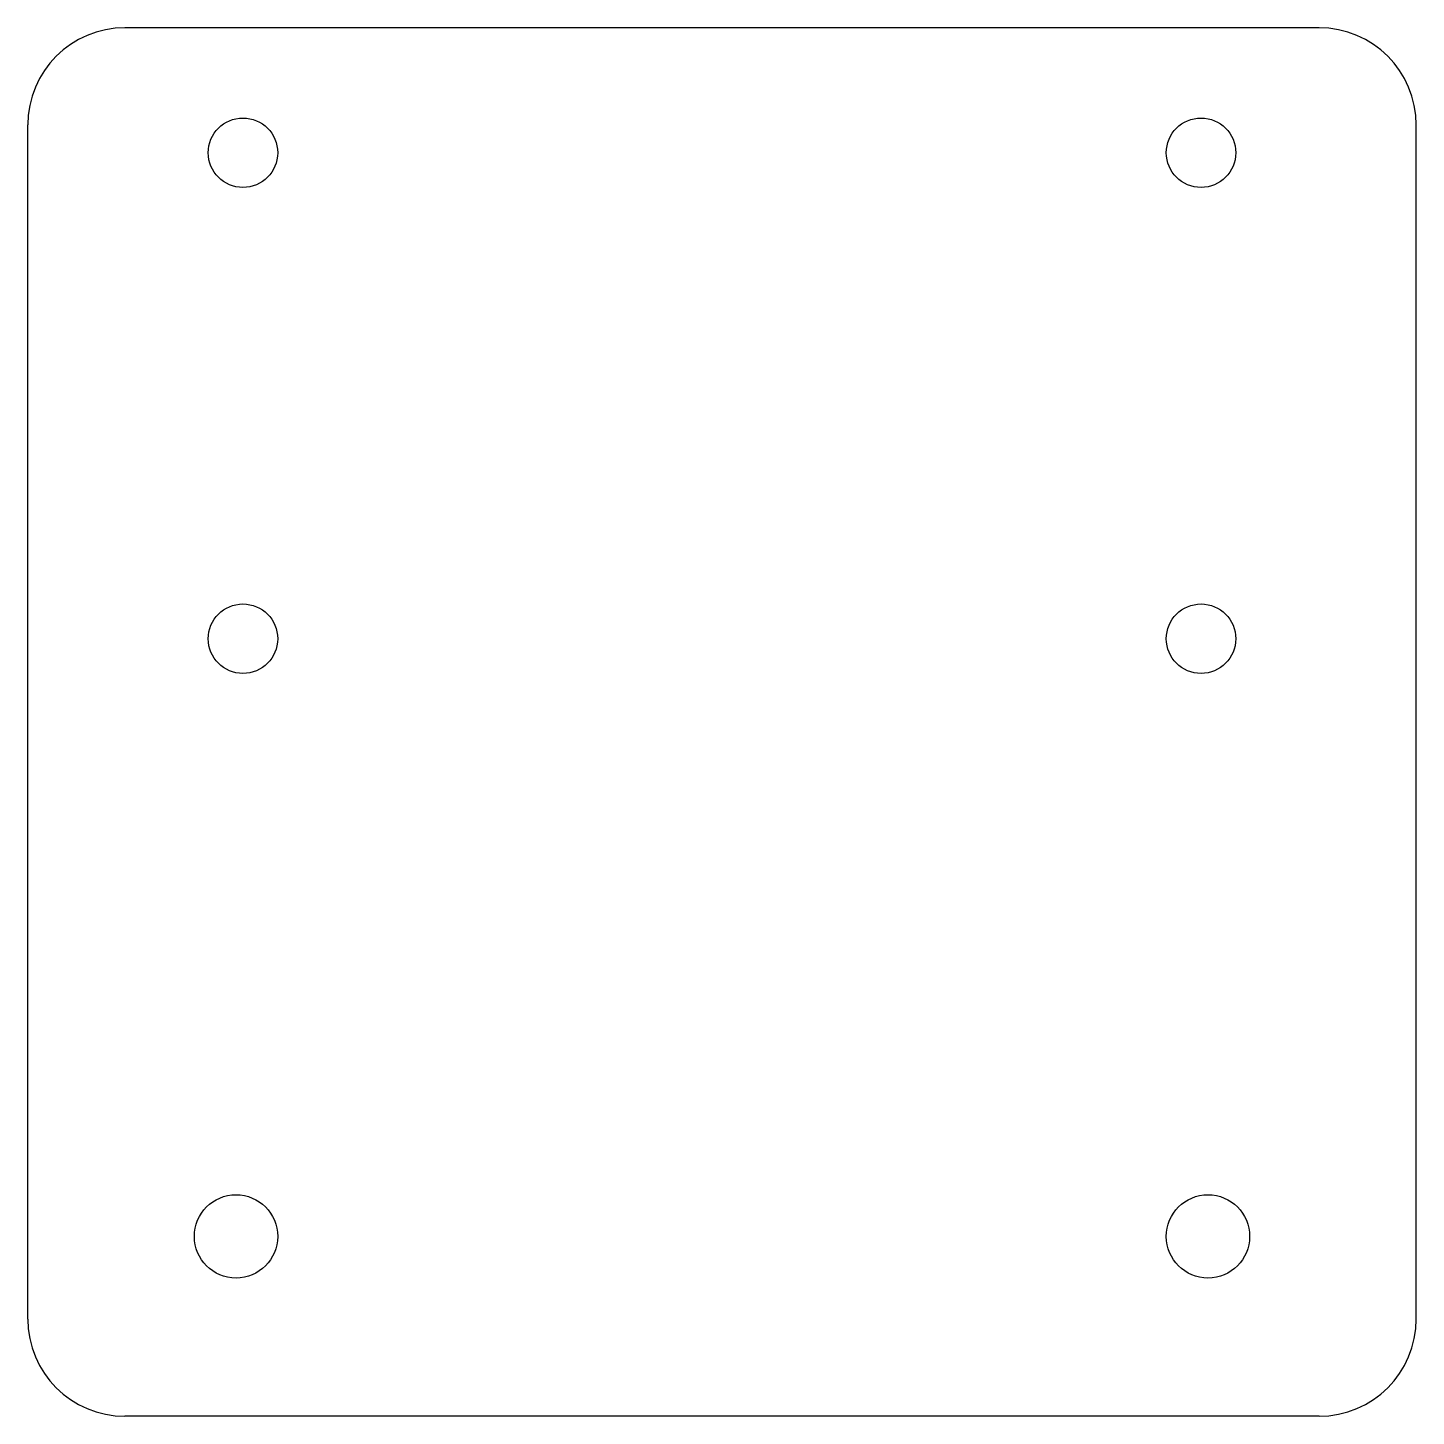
# Model space of a CAD drawing. Extents: x -404 to -304, y 224 to 324.
import ezdxf

# ---------------------------------------------------------------- set-up
doc = ezdxf.new("R2010")
doc.units = 0
doc.header["$MEASUREMENT"] = 0
doc.layers.add('VISIBLE', color=7, linetype='CONTINUOUS')

msp = doc.modelspace()

# ---------------------------------------------------------------- linework, layer by layer
at = {"layer": 'VISIBLE'}
for p, q in [((-310.832, 323.8), (-396.832, 323.8)), ((-403.832, 230.8), (-403.832, 316.8)), ((-303.832, 230.8), (-303.832, 316.8)), ((-310.832, 223.8), (-396.832, 223.8))]:
    msp.add_line(p, q, dxfattribs=at)
for centre, radius in [((-388.332, 314.8), 2.5), ((-319.332, 314.8), 2.5), ((-388.332, 279.8), 2.5), ((-319.332, 279.8), 2.5), ((-388.832, 236.7512), 3), ((-318.832, 236.7512), 3)]:
    msp.add_circle(centre, radius, dxfattribs=at)
for centre, start, end in [((-396.832, 316.8), 90, 180), ((-310.832, 316.8), 0, 90), ((-396.832, 230.8), 180, 270), ((-310.832, 230.8), 270, 0)]:
    msp.add_arc(centre, 7, start, end, dxfattribs=at)

doc.saveas('drawing.dxf')
